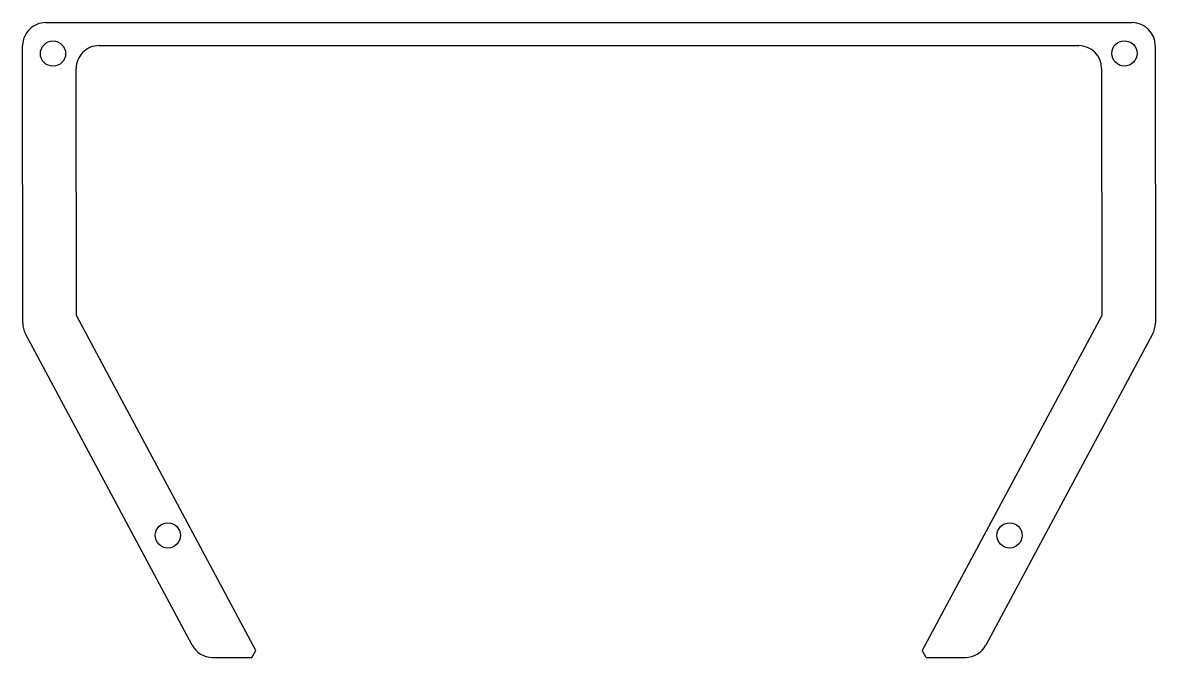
# Model space of a CAD drawing. Header units: millimetres. Extents: x 108 to 256, y -56 to 27.
import ezdxf

# ---------------------------------------------------------------- set-up
doc = ezdxf.new("R2010")
doc.units = ezdxf.units.MM
doc.layers.get('0').update_dxf_attribs({"lineweight": 25, "true_color": 0xffffff})

msp = doc.modelspace()

# ---------------------------------------------------------------- linework, layer by layer
for p, q in [((111.03, 27.05), (253.03, 27.05)), ((108.05, -12.24), (108.03, 24.05)), ((118.03, 24.05), (246.03, 24.05)), ((256.03, 24.05), (256.05, -12.26)), ((115.05, -11.23), (115.03, 21.05)), ((249.03, 21.05), (249.05, -11.26)), ((138.5, -55.07), (115.05, -11.23)), ((249.05, -11.26), (225.56, -55.07)), ((130.18, -54.36), (108.4, -13.65)), ((255.69, -13.68), (233.88, -54.37)), ((132.83, -55.95), (137.97, -55.95)), ((137.97, -55.95), (138.5, -55.07)), ((226.09, -55.95), (225.56, -55.07)), ((226.09, -55.95), (231.24, -55.95))]:
    msp.add_line(p, q)
for centre in [(112, 23), (252.01, 23.03), (127, -40), (237, -40)]:
    msp.add_circle(centre, 1.65)
for centre, start, end in [((111.03, 24.05), 90, 180.0278), ((253.03, 24.05), 0.0276, 90), ((118.03, 21.05), 90, 180.0278), ((246.03, 21.05), 0.0276, 90), ((111.05, -12.23), 180.0278, 208.1416), ((253.05, -12.26), 331.8045, 0.0276), ((132.83, -52.95), 208.1416, 270), ((231.24, -52.95), 270, 331.8045)]:
    msp.add_arc(centre, 3, start, end)

doc.saveas('drawing.dxf')
